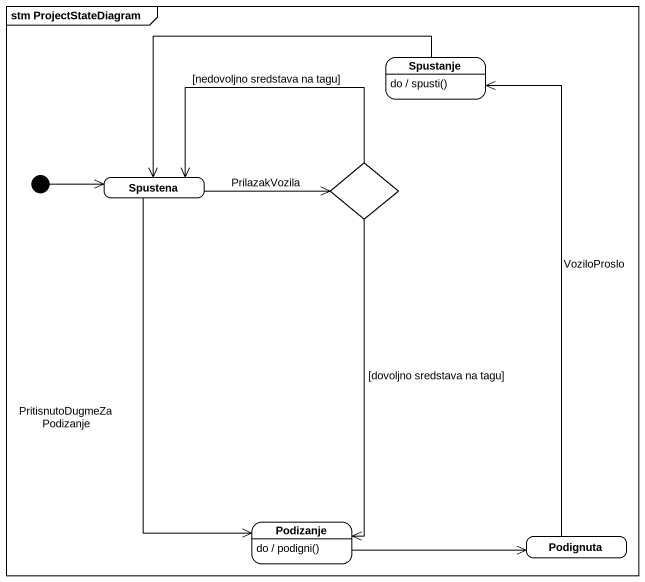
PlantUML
@startuml
mainframe stm ProjectStateDiagram
hide empty description
state Spustanje
Spustanje : do / spusti()
state Spustena
state choice1 <<choice>>
state Podizanje
Podizanje : do / podigni()
state Podignuta
[*] -right-> Spustena
Spustanje -left-> Spustena
Spustena -right-> choice1 : PrilazakVozila
Spustena --> Podizanje : PritisnutoDugmeZaPodizanje
choice1 -left-> Spustena : [nedovoljno sredstava na tagu]
choice1 --> Podizanje : [dovoljno sredstava na tagu]
Podizanje -right-> Podignuta
Podignuta -up-> Spustanje : VoziloProslo
@enduml
